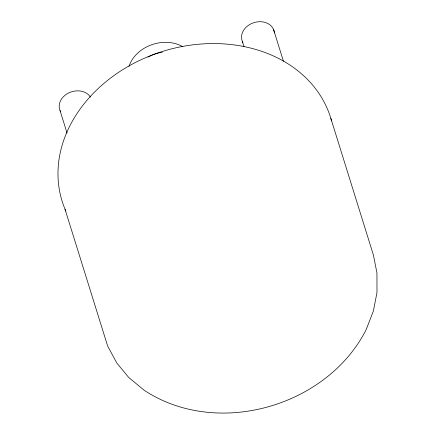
<?xml version="1.0" encoding="UTF-8"?>
<svg xmlns="http://www.w3.org/2000/svg" width="435" height="435" viewBox="0 0 435 435"><rect width="100%" height="100%" fill="white"/><g stroke="black" fill="none" stroke-linecap="round" stroke-linejoin="round"><path stroke-width="0.65" d="M330.839 118.363L373.404 255.035L376.944 272.935L376.993 292.423L373.393 311.02L366.004 330.018C326.603 406.894 216.864 438.262 144.148 390.244L128.7 377.449L116.841 363.046L107.646 346.042L65.027 209.213M273.571 29.558L283.446 61.27M242.355 41.39L243.97 46.567M60.03 110.517L67.082 133.17M65.81 211.035A140.603 113.171 -17.3 0 1 158.552 52.722A140.603 113.171 -17.3 0 1 331.562 120.903M147.992 57.126A34.158 27.492 -17.3 0 1 162.271 52.184M129.005 66.424A34.158 27.492 -17.3 0 1 182.841 46.73M60.536 111.577A16.704 13.447 -17.3 0 1 68.784 92.889A16.704 13.447 -17.3 0 1 90.431 97.114M242.866 42.451A16.704 13.447 -17.3 0 1 254.16 22.576A16.704 13.447 -17.3 0 1 274.382 32.973"/></g></svg>
